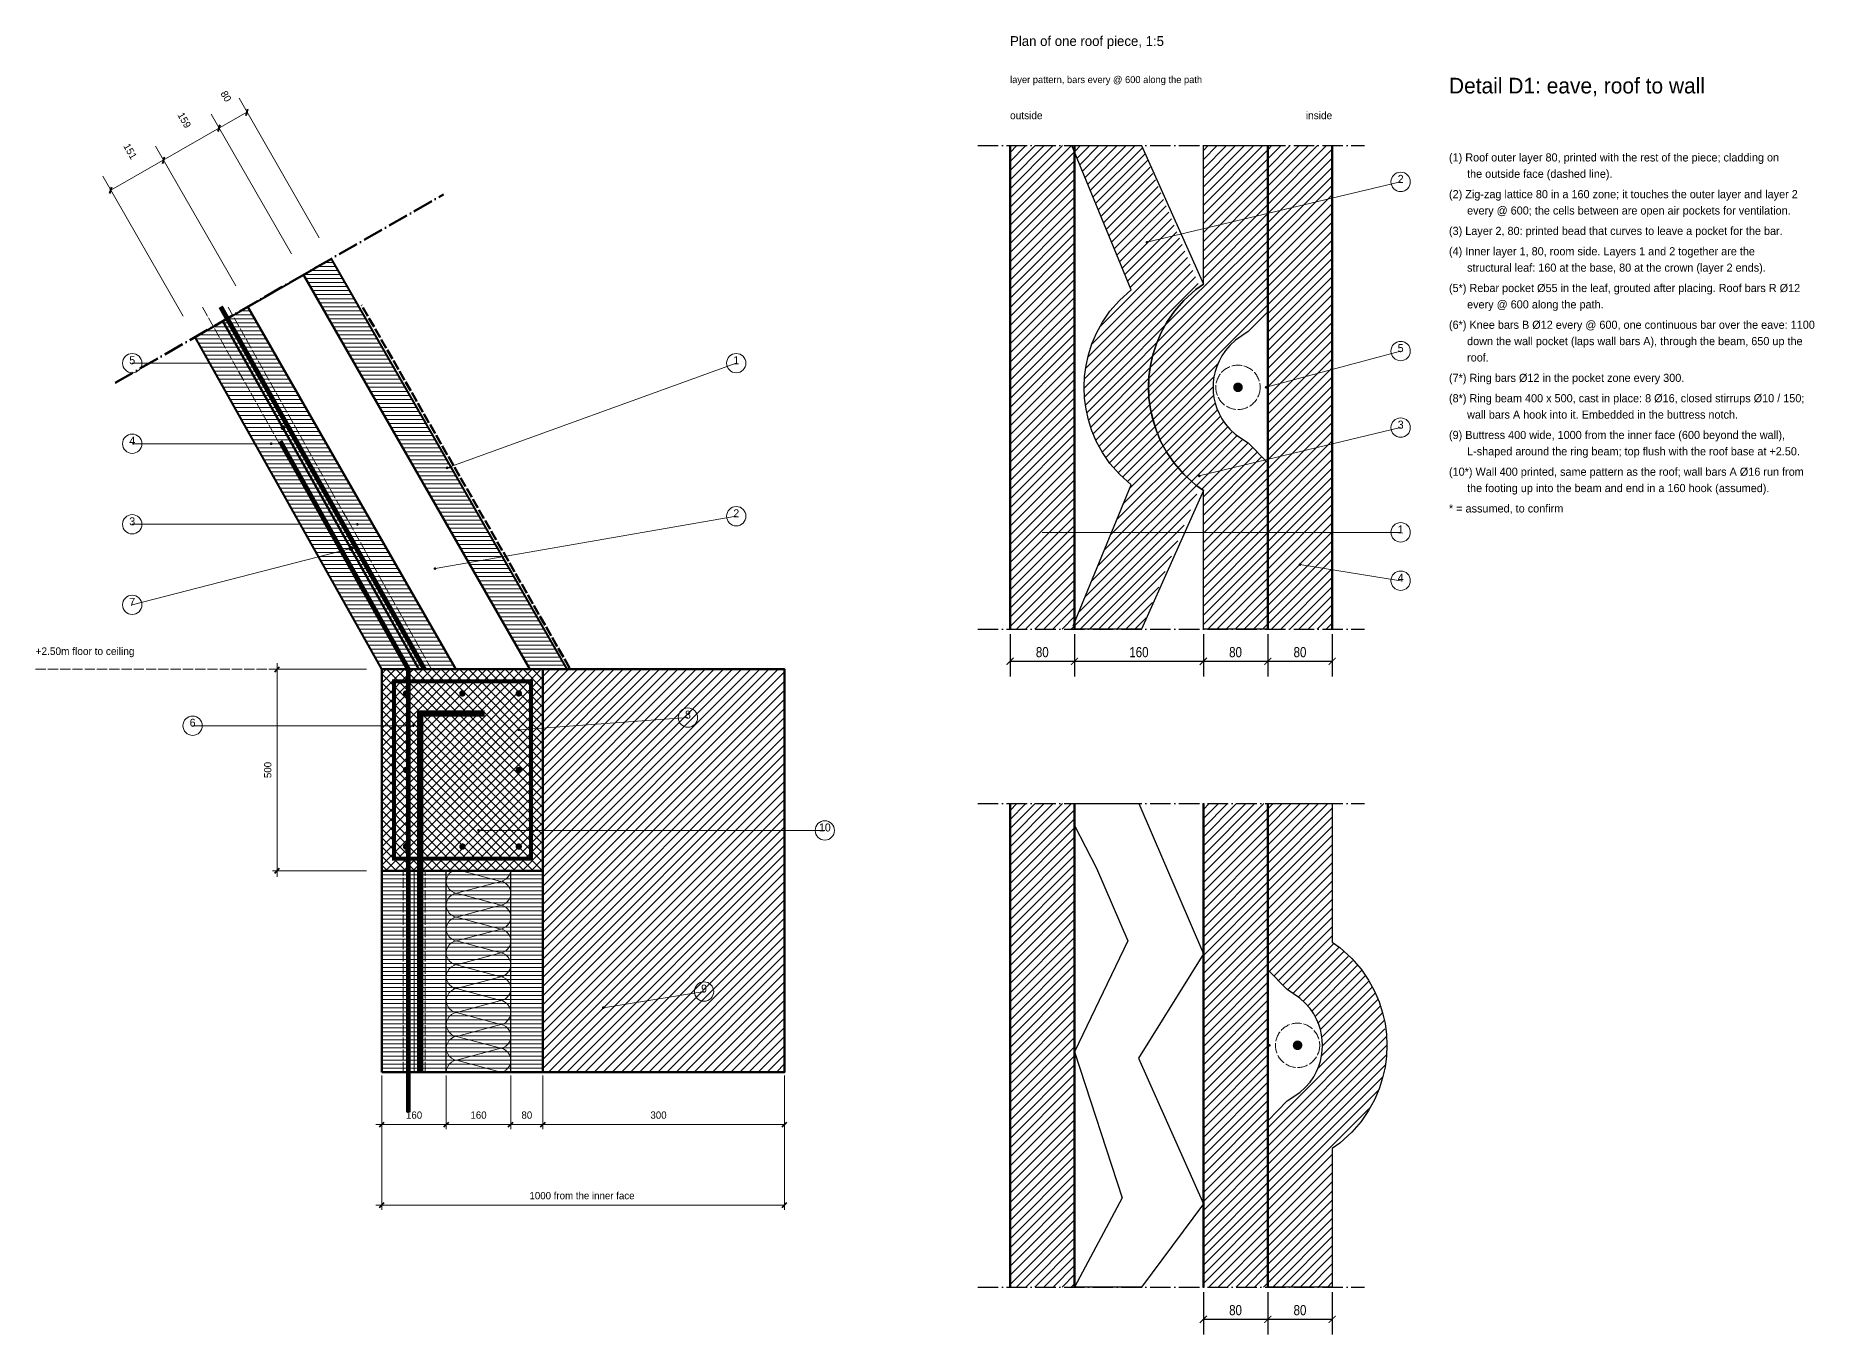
# Model space of a CAD drawing. Header units: millimetres. Extents: x 350 to 2559, y 1724 to 3337.
import ezdxf
from ezdxf.enums import TextEntityAlignment as Align

# ---------------------------------------------------------------- set-up
doc = ezdxf.new("R2010")
doc.units = ezdxf.units.MM
doc.header["$LTSCALE"] = 10
doc.linetypes.add('DASHDOT', pattern=[3.556, 2.54, -0.508, 0, -0.508])
doc.linetypes.add('DASHED', pattern=[1.524, 1.27, -0.254])
for name, color, linetype, lineweight in [('AIR-ZONE-SYMBOL', 7, 'Continuous', 13), ('ANNOTATION', 4, 'Continuous', 18), ('DIMS', 3, 'Continuous', 18), ('HATCH-CAST', 7, 'Continuous', 9), ('HATCH-PRINTED', 7, 'Continuous', 9), ('HIDDEN-AXIS', 8, 'DASHED', 18), ('LINES', 7, 'Continuous', 25), ('OUTLINE-CUT', 7, 'Continuous', 50), ('PRINT-LAYERS', 7, 'Continuous', 9), ('PRINTED-BEAD', 7, 'Continuous', 25), ('REBAR', 1, 'Continuous', 0), ('REBAR-POCKET', 8, 'DASHED', 13), ('TEXT', 7, 'Continuous', 18), ('TITLEBLOCK', 7, 'Continuous', 18)]:
    doc.layers.add(name, color=color, linetype=linetype, lineweight=lineweight)
doc.styles.add('OpenSansCondensed-Light', font='OpenSansCondensed-Light.ttf')
doc.dimstyles.new('EZDXF', dxfattribs={"dimtxt": 0.25, "dimasz": 0.175, "dimexe": 0.375, "dimexo": 0.125, "dimgap": 0.1, "dimtad": 1, "dimlfac": 100, "dimzin": 12, "dimdsep": 46, "dimtxsty": 'OpenSansCondensed-Light', "dimblk": 'ARCHTICK', "dimcen": 2.5, "dimazin": 3, "dimtfac": 0.5, "dimtmove": 2, "dimatfit": 3, "dimarcsym": 0})
pattern_1 = [(45, (1060, 1300), (-5.656854, 5.656854), [])]
pattern_2 = [(225, (2700, 3683.2584), (5.656854, -5.656854), [])]

# ---------------------------------------------------------------- blocks, each defined once
blk = doc.blocks.new('_ARCHTICK')
at = {"color": 0, "linetype": 'ByBlock', "const_width": 0.15}
blk.add_lwpolyline([(-0.5, -0.5), (0.5, 0.5)], dxfattribs=at)
blk = doc.blocks.new('*D14')
at = {"color": 0, "lineweight": -2, "transparency": 16777216}
for p, q in [((1560, 2593.8), (1560, 2541.2)), ((1640, 2593.8), (1640, 2541.2)), ((1560, 2559.9), (1640, 2559.9)), ((1800, 1777), (1800, 1724.5)), ((1880, 1777), (1880, 1724.5)), ((1800, 1743.2), (1880, 1743.2))]:
    blk.add_line(p, q, dxfattribs=at)
at = {"layer": 'Defpoints', "color": 0, "transparency": 16777216}
for p in [(1560, 2600), (1640, 2600), (1640, 2559.9), (1800, 1783.3), (1880, 1783.3), (1880, 1743.2)]:
    blk.add_point(p, dxfattribs=at)
at = {"color": 0, "lineweight": -2, "transparency": 16777216, "xscale": 8.75, "yscale": 8.75, "zscale": 8.75, "rotation": 180}
for p in [(1560, 2559.9), (1800, 1743.2)]:
    blk.add_blockref('_ARCHTICK', p, dxfattribs=at)
at = {"color": 0, "lineweight": -2, "transparency": 16777216, "xscale": 8.75, "yscale": 8.75, "zscale": 8.75}
for p in [(1640, 2559.9), (1880, 1743.2)]:
    blk.add_blockref('_ARCHTICK', p, dxfattribs=at)
at = {"color": 0, "transparency": 16777216, "char_height": 12.5, "attachment_point": 5, "style": 'OpenSansCondensed-Light'}
for insert in [(1600, 2571.2), (1840, 1754.5)]:
    blk.add_mtext('80', dxfattribs=dict(at, insert=insert))
blk = doc.blocks.new('*D15')
at = {"color": 0, "lineweight": -2, "transparency": 16777216}
for p, q in [((1640, 2593.8), (1640, 2541.2)), ((1800, 2593.8), (1800, 2541.2)), ((1640, 2559.9), (1800, 2559.9)), ((1880, 1777), (1880, 1724.5)), ((1960, 1777), (1960, 1724.5)), ((1880, 1743.2), (1960, 1743.2))]:
    blk.add_line(p, q, dxfattribs=at)
at = {"layer": 'Defpoints', "color": 0, "transparency": 16777216}
for p in [(1640, 2600), (1800, 2600), (1800, 2559.9), (1880, 1783.3), (1960, 1783.3), (1960, 1743.2)]:
    blk.add_point(p, dxfattribs=at)
at = {"color": 0, "lineweight": -2, "transparency": 16777216, "xscale": 8.75, "yscale": 8.75, "zscale": 8.75, "rotation": 180}
for p in [(1640, 2559.9), (1880, 1743.2)]:
    blk.add_blockref('_ARCHTICK', p, dxfattribs=at)
at = {"color": 0, "lineweight": -2, "transparency": 16777216, "xscale": 8.75, "yscale": 8.75, "zscale": 8.75}
for p in [(1800, 2559.9), (1960, 1743.2)]:
    blk.add_blockref('_ARCHTICK', p, dxfattribs=at)
at = {"color": 0, "transparency": 16777216, "char_height": 12.5, "attachment_point": 5, "style": 'OpenSansCondensed-Light'}
for s, insert in [('160', (1720, 2571.2)), ('80', (1920, 1754.5))]:
    blk.add_mtext(s, dxfattribs=dict(at, insert=insert))
blk = doc.blocks.new('*D16')
at = {"color": 0, "lineweight": -2, "transparency": 16777216}
for p, q in [((1800, 2593.8), (1800, 2541.2)), ((1880, 2593.8), (1880, 2541.2)), ((1800, 2559.9), (1880, 2559.9))]:
    blk.add_line(p, q, dxfattribs=at)
at = {"layer": 'Defpoints', "color": 0, "transparency": 16777216}
for p in [(1800, 2600), (1880, 2600), (1880, 2559.9)]:
    blk.add_point(p, dxfattribs=at)
at = {"color": 0, "lineweight": -2, "transparency": 16777216, "xscale": 8.75, "yscale": 8.75, "zscale": 8.75, "rotation": 180}
blk.add_blockref('_ARCHTICK', (1800, 2559.9), dxfattribs=at)
at = {"color": 0, "lineweight": -2, "transparency": 16777216, "xscale": 8.75, "yscale": 8.75, "zscale": 8.75}
blk.add_blockref('_ARCHTICK', (1880, 2559.9), dxfattribs=at)
at = {"color": 0, "transparency": 16777216, "insert": (1840, 2571.2), "char_height": 12.5, "attachment_point": 5, "style": 'OpenSansCondensed-Light'}
blk.add_mtext('80', dxfattribs=at)
blk = doc.blocks.new('*D17')
at = {"color": 0, "lineweight": -2, "transparency": 16777216}
for p, q in [((1880, 2593.8), (1880, 2541.2)), ((1960, 2593.8), (1960, 2541.2)), ((1880, 2559.9), (1960, 2559.9))]:
    blk.add_line(p, q, dxfattribs=at)
at = {"layer": 'Defpoints', "color": 0, "transparency": 16777216}
for p in [(1880, 2600), (1960, 2600), (1960, 2559.9)]:
    blk.add_point(p, dxfattribs=at)
at = {"color": 0, "lineweight": -2, "transparency": 16777216, "xscale": 8.75, "yscale": 8.75, "zscale": 8.75, "rotation": 180}
blk.add_blockref('_ARCHTICK', (1880, 2559.9), dxfattribs=at)
at = {"color": 0, "lineweight": -2, "transparency": 16777216, "xscale": 8.75, "yscale": 8.75, "zscale": 8.75}
blk.add_blockref('_ARCHTICK', (1960, 2559.9), dxfattribs=at)
at = {"color": 0, "transparency": 16777216, "insert": (1920, 2571.2), "char_height": 12.5, "attachment_point": 5, "style": 'OpenSansCondensed-Light'}
blk.add_mtext('80', dxfattribs=at)

msp = doc.modelspace()

# ---------------------------------------------------------------- hatches: boundary and pattern name
at = {"layer": 'ANNOTATION'}
h = msp.add_hatch(color=7, dxfattribs=at)
h.dxf.hatch_style = 1
edge = h.paths.add_edge_path()
edge.add_arc((1730, 3080), 1.75, 0, 360)
h = msp.add_hatch(color=7, dxfattribs=at)
h.dxf.hatch_style = 1
edge = h.paths.add_edge_path()
edge.add_arc((612.1, 2930), 1.75, 0, 360)
h = msp.add_hatch(color=7, dxfattribs=at)
h.dxf.hatch_style = 1
edge = h.paths.add_edge_path()
edge.add_arc((1878, 2900), 1.75, 0, 360)
h = msp.add_hatch(color=7, dxfattribs=at)
h.dxf.hatch_style = 1
edge = h.paths.add_edge_path()
edge.add_arc((642.5, 2830), 1.75, 0, 360)
h = msp.add_hatch(color=7, dxfattribs=at)
h.dxf.hatch_style = 1
edge = h.paths.add_edge_path()
edge.add_arc((861, 2800), 1.75, 0, 360)
h = msp.add_hatch(color=7, dxfattribs=at)
h.dxf.hatch_style = 1
edge = h.paths.add_edge_path()
edge.add_arc((1795, 2790), 1.75, 0, 360)
h = msp.add_hatch(color=7, dxfattribs=at)
h.dxf.hatch_style = 1
edge = h.paths.add_edge_path()
edge.add_arc((749.6, 2730), 1.75, 0, 360)
h = msp.add_hatch(color=7, dxfattribs=at)
h.dxf.hatch_style = 1
edge = h.paths.add_edge_path()
edge.add_arc((741.5, 2700), 1.75, 0, 360)
h = msp.add_hatch(color=7, dxfattribs=at)
h.dxf.hatch_style = 1
edge = h.paths.add_edge_path()
edge.add_arc((845.9, 2675), 1.75, 0, 360)
h = msp.add_hatch(color=7, dxfattribs=at)
h.dxf.hatch_style = 1
edge = h.paths.add_edge_path()
edge.add_arc((1920, 2680), 1.75, 0, 360)
h = msp.add_hatch(color=7, dxfattribs=at)
h.dxf.hatch_style = 1
edge = h.paths.add_edge_path()
edge.add_arc((818.9, 2480), 1.75, 0, 360)
h = msp.add_hatch(color=7, dxfattribs=at)
h.dxf.hatch_style = 1
edge = h.paths.add_edge_path()
edge.add_arc((950, 2475), 1.75, 0, 360)
h = msp.add_hatch(color=7, dxfattribs=at)
h.dxf.hatch_style = 1
edge = h.paths.add_edge_path()
edge.add_arc((900, 2350), 1.75, 0, 360)
h = msp.add_hatch(color=7, dxfattribs=at)
h.dxf.hatch_style = 1
edge = h.paths.add_edge_path()
edge.add_arc((1055, 2130), 1.75, 0, 360)
h = msp.add_hatch(color=7, dxfattribs=at)
h.dxf.hatch_style = 1
edge = h.paths.add_edge_path()
edge.add_arc((1882, 2083.3), 1.75, 180, 540)
at = {"layer": 'HATCH-CAST'}
h = msp.add_hatch(dxfattribs=at)
h.set_pattern_fill('ANSI37', scale=2.519685)
h.set_pattern_definition([(45, (780, 1300), (-5.656854, 5.656854), []), (135, (780, 1300), (-5.656854, -5.656854), [])])
h.paths.add_polyline_path([(825.9, 2550), (871.8, 2550), (963.6, 2550), (980, 2550), (980, 2300), (940, 2300), (860, 2300), (780, 2300), (780, 2550)])
at = {"layer": 'HATCH-PRINTED'}
h = msp.add_hatch(dxfattribs=at)
h.set_pattern_fill('ANSI31', scale=2.519685)
h.set_pattern_definition(pattern_1)
h.paths.add_polyline_path([(1636.8, 3200), (1640, 3192.1), (1640, 2607.9), (1638.4, 2604.1), (1639.2, 2600), (1560, 2600), (1560, 3200)])
h = msp.add_hatch(dxfattribs=at)
h.set_pattern_fill('ANSI31', scale=2.519685)
h.set_pattern_definition(pattern_1)
h.paths.add_polyline_path([(1710.1, 2778.9), (1695.7, 2792), (1684, 2805.6), (1674.7, 2819.1), (1667.4, 2832.6), (1661.6, 2846), (1657.3, 2859.5), (1654.3, 2873), (1652.5, 2886.5), (1652, 2900), (1652.5, 2913.5), (1654.3, 2927), (1657.3, 2940.5), (1661.6, 2953.9), (1667.4, 2967.4), (1674.7, 2980.9), (1684, 2994.4), (1695.7, 3008), (1710.1, 3021.1), (1636.8, 3200), (1723.2, 3200), (1811, 2986), (1770.5, 2965.5), (1760.2, 2958.5), (1753.1, 2952), (1747.5, 2945.6), (1743, 2939.1), (1739.5, 2932.6), (1736.7, 2926), (1734.6, 2919.5), (1733.2, 2913), (1732.3, 2906.5), (1732, 2900), (1732.3, 2893.5), (1733.2, 2887), (1734.6, 2880.5), (1736.7, 2873.9), (1739.5, 2867.4), (1743, 2860.9), (1747.5, 2854.4), (1753.1, 2848), (1760.2, 2841.5), (1770.5, 2834.5), (1811, 2814), (1723.2, 2600), (1639.2, 2600), (1638.4, 2604.1)])
h = msp.add_hatch(dxfattribs=at)
h.set_pattern_fill('ANSI31', scale=2.519685)
h.set_pattern_definition(pattern_1)
h.paths.add_polyline_path([(1800, 3200), (1880, 3200), (1880, 2993.6), (1855.8, 2969.1), (1840.2, 2958.5), (1833.1, 2952), (1827.5, 2945.6), (1823, 2939.1), (1819.5, 2932.6), (1816.7, 2926), (1814.6, 2919.5), (1813.2, 2913), (1812.3, 2906.5), (1812, 2900), (1812.3, 2893.5), (1813.2, 2887), (1814.6, 2880.5), (1816.7, 2873.9), (1819.5, 2867.4), (1823, 2860.9), (1827.5, 2854.4), (1833.1, 2848), (1840.2, 2841.5), (1855.8, 2830.9), (1880, 2806.4), (1880, 2600), (1800, 2600), (1800, 2772.1), (1795.2, 2775.4), (1811, 2814), (1770.5, 2834.5), (1760.2, 2841.5), (1753.1, 2848), (1747.5, 2854.4), (1743, 2860.9), (1739.5, 2867.4), (1736.7, 2873.9), (1734.6, 2880.5), (1733.2, 2887), (1732.3, 2893.5), (1732, 2900), (1732.3, 2906.5), (1733.2, 2913), (1734.6, 2919.5), (1736.7, 2926), (1739.5, 2932.6), (1743, 2939.1), (1747.5, 2945.6), (1753.1, 2952), (1760.2, 2958.5), (1770.5, 2965.5), (1811, 2986), (1795.2, 3024.6), (1800, 3027.9)])
h = msp.add_hatch(dxfattribs=at)
h.set_pattern_fill('ANSI31', scale=2.519685)
h.set_pattern_definition(pattern_1)
h.paths.add_polyline_path([(1960, 2600), (1880, 2600), (1880, 3200), (1960, 3200)])
h = msp.add_hatch(dxfattribs=at)
h.set_pattern_fill('ANSI31', scale=2.519685)
h.set_pattern_definition([(45, (780, 1300), (-5.656854, 5.656854), [])])
h.paths.add_polyline_path([(1009.5, 2550), (1280, 2550), (1280, 2050), (980, 2050), (980, 2550)])
h = msp.add_hatch(dxfattribs=at)
h.set_pattern_fill('ANSI31', scale=2.519685)
h.set_pattern_definition([(45, (1060, 483.2584), (-5.656854, 5.656854), [])])
h.paths.add_polyline_path([(1636.8, 2383.3), (1640, 2375.4), (1640, 1791.1), (1638.4, 1787.3), (1639.2, 1783.3), (1560, 1783.3), (1560, 2383.3)])
h = msp.add_hatch(dxfattribs=at)
h.set_pattern_fill('ANSI31', scale=2.519685, angle=180)
h.set_pattern_definition(pattern_2)
h.paths.add_polyline_path([(1800, 2383.3), (1880, 2383.3), (1880, 1783.3), (1800, 1783.3)])
h = msp.add_hatch(dxfattribs=at)
h.set_pattern_fill('ANSI31', scale=2.519685, angle=180)
h.set_pattern_definition(pattern_2)
h.paths.add_polyline_path([(1960, 1783.3), (1880, 1783.3), (1880, 1989.7), (1904.2, 2014.2), (1919.8, 2024.8), (1926.9, 2031.2), (1932.5, 2037.7), (1937, 2044.2), (1940.5, 2050.7), (1943.3, 2057.2), (1945.4, 2063.7), (1946.8, 2070.2), (1947.7, 2076.7), (1948, 2083.3), (1947.7, 2089.8), (1946.8, 2096.3), (1945.4, 2102.8), (1943.3, 2109.3), (1940.5, 2115.8), (1937, 2122.3), (1932.5, 2128.8), (1926.9, 2135.3), (1919.8, 2141.7), (1904.2, 2152.4), (1880, 2176.9), (1880, 2383.3), (1960, 2383.3), (1960, 2211.2), (1964.8, 2207.9), (1996, 2177.7), (2012.6, 2150.7), (2016.4, 2141.7), (2019, 2135.3), (2021, 2128.8), (2023, 2122.3), (2024.4, 2115.8), (2025.7, 2109.3), (2025.4, 2102.8), (2026.8, 2096.3), (2027.7, 2089.8), (2028, 2083.3), (2027.7, 2076.7), (2026.8, 2070.2), (2025.4, 2063.7), (2025.7, 2056.3), (2024.4, 2050.7), (2023, 2044.2), (2021, 2037.7), (2018.3, 2029.3), (2012.6, 2015.8), (2005.2, 2002.3), (1996, 1988.8), (1964.8, 1958.6), (1960, 1955.4)])
at = {"layer": 'REBAR'}
h = msp.add_hatch(color=7, dxfattribs=at)
h.dxf.hatch_style = 1
edge = h.paths.add_edge_path()
edge.add_arc((1843, 2900), 6, 0, 360)
h = msp.add_hatch(color=7, dxfattribs=at)
h.dxf.hatch_style = 1
edge = h.paths.add_edge_path()
edge.add_arc((657.1, 2850), 3, 0, 360)
h = msp.add_hatch(color=7, dxfattribs=at)
h.dxf.hatch_style = 1
edge = h.paths.add_edge_path()
edge.add_arc((741.5, 2700), 3, 0, 360)
h = msp.add_hatch(color=7, dxfattribs=at)
h.dxf.hatch_style = 1
edge = h.paths.add_edge_path()
edge.add_arc((810, 2520), 4, 0, 360)
h = msp.add_hatch(color=7, dxfattribs=at)
h.dxf.hatch_style = 1
edge = h.paths.add_edge_path()
edge.add_arc((880, 2520), 4, 0, 360)
h = msp.add_hatch(color=7, dxfattribs=at)
h.dxf.hatch_style = 1
edge = h.paths.add_edge_path()
edge.add_arc((950, 2520), 4, 0, 360)
h = msp.add_hatch(color=7, dxfattribs=at)
h.dxf.hatch_style = 1
edge = h.paths.add_edge_path()
edge.add_arc((810, 2425), 4, 0, 360)
h = msp.add_hatch(color=7, dxfattribs=at)
h.dxf.hatch_style = 1
edge = h.paths.add_edge_path()
edge.add_arc((950, 2425), 4, 0, 360)
h = msp.add_hatch(color=7, dxfattribs=at)
h.dxf.hatch_style = 1
edge = h.paths.add_edge_path()
edge.add_arc((810, 2330), 4, 0, 360)
h = msp.add_hatch(color=7, dxfattribs=at)
h.dxf.hatch_style = 1
edge = h.paths.add_edge_path()
edge.add_arc((880, 2330), 4, 0, 360)
h = msp.add_hatch(color=7, dxfattribs=at)
h.dxf.hatch_style = 1
edge = h.paths.add_edge_path()
edge.add_arc((950, 2330), 4, 0, 360)
h = msp.add_hatch(color=7, dxfattribs=at)
h.dxf.hatch_style = 1
edge = h.paths.add_edge_path()
edge.add_arc((1917, 2083.3), 6, 180, 540)

# ---------------------------------------------------------------- linework, layer by layer
for points in [[(1640, 2383.3), (1720, 2383.3), (1800, 2196.9), (1719.6, 2067.3), (1800, 1886.6), (1723.2, 1783.3)], [(1640, 2356), (1667.3, 2303.3), (1706.1, 2212.8), (1640, 2075.4), (1699.4, 1894), (1640, 1783.3)]]:
    msp.add_lwpolyline(points)
at = {"layer": 'AIR-ZONE-SYMBOL', "lineweight": 20}
for points in [[(860, 2286.8), (860.4, 2290.4), (861.7, 2293.7), (863.6, 2296.7), (866.3, 2299.1), (867.9, 2300)], [(927.5, 2286.8), (878.7, 2300)], [(927.5, 2286.7), (930.9, 2287.7), (933.9, 2289.4), (936.5, 2291.9), (938.4, 2294.8), (939.6, 2298.1), (939.8, 2300)], [(872.8, 2271.8), (869.4, 2272.8), (866.3, 2274.5), (863.6, 2277), (861.7, 2279.9), (860.4, 2283.3), (860, 2286.8)], [(872.8, 2272), (927.5, 2286.8)], [(940, 2272), (939.6, 2275.5), (938.4, 2278.8), (936.5, 2281.8), (933.9, 2284.2), (930.9, 2286), (927.5, 2287)], [(860, 2257.2), (860.4, 2260.8), (861.7, 2264.1), (863.6, 2267.1), (866.3, 2269.5), (869.4, 2271.3), (872.8, 2272.2)], [(872.8, 2242.2), (869.4, 2243.2), (866.3, 2244.9), (863.6, 2247.4), (861.7, 2250.3), (860.4, 2253.7), (860, 2257.2)], [(927.5, 2257.2), (872.8, 2272)], [(872.8, 2242.4), (927.5, 2257.2)], [(927.5, 2257.1), (930.9, 2258.1), (933.9, 2259.8), (936.5, 2262.3), (938.4, 2265.2), (939.6, 2268.5), (940, 2272)], [(940, 2242.4), (939.6, 2245.9), (938.4, 2249.2), (936.5, 2252.2), (933.9, 2254.6), (930.9, 2256.4), (927.5, 2257.4)], [(860, 2227.6), (860.4, 2231.2), (861.7, 2234.5), (863.6, 2237.5), (866.3, 2239.9), (869.4, 2241.7), (872.8, 2242.6)], [(927.5, 2227.6), (872.8, 2242.4)], [(927.5, 2227.5), (930.9, 2228.5), (933.9, 2230.2), (936.5, 2232.7), (938.4, 2235.6), (939.6, 2238.9), (940, 2242.4)], [(872.8, 2212.6), (869.4, 2213.6), (866.3, 2215.3), (863.6, 2217.8), (861.7, 2220.7), (860.4, 2224.1), (860, 2227.6)], [(860, 2198), (860.4, 2201.6), (861.7, 2204.9), (863.6, 2207.9), (866.3, 2210.3), (869.4, 2212.1), (872.8, 2213)], [(872.8, 2212.8), (927.5, 2227.6)], [(927.5, 2198), (872.8, 2212.8)], [(940, 2212.8), (939.6, 2216.3), (938.4, 2219.6), (936.5, 2222.6), (933.9, 2225), (930.9, 2226.8), (927.5, 2227.8)], [(927.5, 2197.9), (930.9, 2198.9), (933.9, 2200.6), (936.5, 2203.1), (938.4, 2206), (939.6, 2209.3), (940, 2212.8)], [(872.8, 2183), (869.4, 2184), (866.3, 2185.7), (863.6, 2188.2), (861.7, 2191.1), (860.4, 2194.5), (860, 2198)], [(872.8, 2183.2), (927.5, 2198)], [(940, 2183.2), (939.6, 2186.7), (938.4, 2190), (936.5, 2193), (933.9, 2195.4), (930.9, 2197.2), (927.5, 2198.2)], [(860, 2168.4), (860.4, 2172), (861.7, 2175.3), (863.6, 2178.3), (866.3, 2180.7), (869.4, 2182.5), (872.8, 2183.4)], [(872.8, 2153.4), (869.4, 2154.4), (866.3, 2156.1), (863.6, 2158.6), (861.7, 2161.5), (860.4, 2164.9), (860, 2168.4)], [(927.5, 2168.4), (872.8, 2183.2)], [(872.8, 2153.6), (927.5, 2168.4)], [(927.5, 2168.3), (930.9, 2169.3), (933.9, 2171), (936.5, 2173.5), (938.4, 2176.4), (939.6, 2179.7), (940, 2183.2)], [(940, 2153.6), (939.6, 2157.1), (938.4, 2160.4), (936.5, 2163.4), (933.9, 2165.8), (930.9, 2167.6), (927.5, 2168.6)], [(860, 2138.8), (860.4, 2142.4), (861.7, 2145.7), (863.6, 2148.7), (866.3, 2151.1), (869.4, 2152.9), (872.8, 2153.8)], [(927.5, 2138.8), (872.8, 2153.6)], [(927.5, 2138.7), (930.9, 2139.7), (933.9, 2141.4), (936.5, 2143.9), (938.4, 2146.8), (939.6, 2150.1), (940, 2153.6)], [(872.8, 2123.8), (869.4, 2124.8), (866.3, 2126.5), (863.6, 2129), (861.7, 2131.9), (860.4, 2135.3), (860, 2138.8)], [(860, 2109.2), (860.4, 2112.8), (861.7, 2116.1), (863.6, 2119.1), (866.3, 2121.5), (869.4, 2123.3), (872.8, 2124.2)], [(872.8, 2124), (927.5, 2138.8)], [(927.5, 2109.2), (872.8, 2124)], [(940, 2124), (939.6, 2127.5), (938.4, 2130.8), (936.5, 2133.8), (933.9, 2136.2), (930.9, 2138), (927.5, 2139)], [(927.5, 2109.1), (930.9, 2110.1), (933.9, 2111.8), (936.5, 2114.3), (938.4, 2117.2), (939.6, 2120.5), (940, 2124)], [(872.8, 2094.2), (869.4, 2095.2), (866.3, 2096.9), (863.6, 2099.4), (861.7, 2102.3), (860.4, 2105.7), (860, 2109.2)], [(872.8, 2094.4), (927.5, 2109.2)], [(940, 2094.4), (939.6, 2097.9), (938.4, 2101.2), (936.5, 2104.2), (933.9, 2106.6), (930.9, 2108.4), (927.5, 2109.4)], [(860, 2079.6), (860.4, 2083.2), (861.7, 2086.5), (863.6, 2089.5), (866.3, 2091.9), (869.4, 2093.7), (872.8, 2094.6)], [(872.8, 2064.6), (869.4, 2065.6), (866.3, 2067.3), (863.6, 2069.8), (861.7, 2072.7), (860.4, 2076.1), (860, 2079.6)], [(927.5, 2079.6), (872.8, 2094.4)], [(872.8, 2064.8), (927.5, 2079.6)], [(927.5, 2079.5), (930.9, 2080.5), (933.9, 2082.2), (936.5, 2084.7), (938.4, 2087.6), (939.6, 2090.9), (940, 2094.4)], [(940, 2064.8), (939.6, 2068.3), (938.4, 2071.6), (936.5, 2074.6), (933.9, 2077), (930.9, 2078.8), (927.5, 2079.8)], [(860, 2050), (860.4, 2053.6), (861.7, 2056.9), (863.6, 2059.9), (866.3, 2062.3), (869.4, 2064.1), (872.8, 2065)], [(927.5, 2050), (872.8, 2064.8)], [(928, 2050), (930.9, 2050.9), (933.9, 2052.6), (936.5, 2055.1), (938.4, 2058), (939.6, 2061.3), (940, 2064.8)], [(928, 2050), (927.5, 2050.2)]]:
    msp.add_lwpolyline(points, dxfattribs=at)
at = {"layer": 'ANNOTATION', "lineweight": 20}
for points in [[(2045, 3155), (1730, 3080)], [(2045, 2945), (1878, 2900)], [(470, 2930), (612.2, 2930)], [(1220, 2930), (861, 2800)], [(2045, 2850), (1795, 2790)], [(470, 2830), (642.5, 2830)], [(1220, 2740), (846, 2675)], [(470, 2730), (749.7, 2730)], [(2045, 2720), (1600, 2720)], [(470, 2630), (741.5, 2700)], [(2045, 2660), (1920, 2680)], [(545, 2480), (818.9, 2480)], [(1160, 2490), (950, 2475)], [(1330, 2350), (900, 2350)], [(1180, 2150), (1055, 2130)]]:
    msp.add_lwpolyline(points, dxfattribs=at)
at = {"layer": 'ANNOTATION', "lineweight": 18}
for centre in [(2045, 3155), (470, 2930), (1220, 2930), (2045, 2945), (2045, 2850), (470, 2830), (470, 2730), (1220, 2740), (2045, 2720), (2045, 2660), (470, 2630), (1160, 2490), (545, 2480), (1330, 2350), (1180, 2150)]:
    msp.add_circle(centre, 12, dxfattribs=at)
at = {"layer": 'DIMS', "lineweight": 13}
for points in [[(761, 2550), (644, 2550)], [(761, 2300), (644, 2300)], [(780, 2046), (780, 1979)], [(860, 2046), (860, 1979)], [(940, 2046), (940, 1979)], [(980, 2046), (980, 1979)], [(1280, 2046), (1280, 1979)], [(780, 1981), (780, 1879)], [(1280, 1981), (1280, 1879)]]:
    msp.add_lwpolyline(points, dxfattribs=at)
at = {"layer": 'DIMS', "lineweight": 40}
for points in [[(647, 2547), (653, 2553)], [(647, 2297), (653, 2303)], [(777, 1982), (783, 1988)], [(857, 1982), (863, 1988)], [(937, 1982), (943, 1988)], [(977, 1982), (983, 1988)], [(1277, 1982), (1283, 1988)], [(777, 1882), (783, 1888)], [(1277, 1882), (1283, 1888)]]:
    msp.add_lwpolyline(points, dxfattribs=at)
at = {"layer": 'DIMS', "lineweight": 20}
for points in [[(650, 2292.5), (650, 2557.5)], [(772.5, 1985), (987.5, 1985)], [(972.5, 1985), (1280, 1985)], [(772.5, 1885), (1280, 1885)]]:
    msp.add_lwpolyline(points, dxfattribs=at)
at = {"layer": 'HIDDEN-AXIS', "linetype": 'DASHDOT', "lineweight": 25}
for points in [[(1520, 3200), (2000, 3200)], [(1520, 2600), (2000, 2600)], [(1520, 2383.3), (2000, 2383.3)], [(1520, 1783.3), (2000, 1783.3)]]:
    msp.add_lwpolyline(points, dxfattribs=at)
at = {"layer": 'HIDDEN-AXIS', "linetype": 'DASHDOT', "lineweight": 50}
msp.add_lwpolyline([(448.7, 2905.4), (856.4, 3139.4)], dxfattribs=at)
at = {"layer": 'HIDDEN-AXIS', "linetype": 'DASHED', "lineweight": 70}
msp.add_lwpolyline([(1013, 2552), (754.7, 3002)], dxfattribs=at)
at = {"layer": 'HIDDEN-AXIS', "linetype": 'DASHED', "lineweight": 20}
msp.add_lwpolyline([(350, 2550), (730, 2550)], dxfattribs=at)
at = {"layer": 'LINES', "lineweight": 13}
for points in [[(702.2, 3085.4), (602.6, 3258.9)], [(667.6, 3065.6), (568.1, 3239.1)], [(598.6, 3026), (499, 3199.5)], [(533.1, 2988.4), (433.5, 3161.9)]]:
    msp.add_lwpolyline(points, dxfattribs=at)
at = {"layer": 'LINES', "lineweight": 20}
for points in [[(443.5, 3144.5), (612.5, 3241.5)], [(820, 2050), (820, 2300)]]:
    msp.add_lwpolyline(points, dxfattribs=at)
at = {"layer": 'LINES', "lineweight": 40}
for points in [[(576.9, 3217.6), (579.1, 3225.8)], [(611.4, 3237.5), (613.7, 3245.6)], [(507.9, 3178), (510.1, 3186.2)], [(442.4, 3140.4), (444.6, 3148.6)]]:
    msp.add_lwpolyline(points, dxfattribs=at)
at = {"layer": 'LINES', "lineweight": 30}
for points in [[(860, 2050), (860, 2300)], [(940, 2050), (940, 2300)]]:
    msp.add_lwpolyline(points, dxfattribs=at)
at = {"layer": 'OUTLINE-CUT', "lineweight": 50}
for points in [[(1560, 3200), (1560, 2600)], [(1640, 2600), (1640, 3200)], [(1880, 3200), (1880, 2600)], [(1960, 2600), (1960, 3200)], [(1560, 2383.3), (1560, 1783.3)], [(1640, 1783.3), (1640, 2383.3)], [(1800, 2383.3), (1800, 1783.3)], [(1880, 1783.3), (1880, 2383.3)]]:
    msp.add_lwpolyline(points, dxfattribs=at)
at = {"layer": 'OUTLINE-CUT', "lineweight": 40}
for points in [[(963.6, 2550), (682.6, 3039.6), (717.1, 3059.4), (1009.5, 2550)], [(871.8, 2550), (613.5, 3000), (682.6, 3039.6), (963.6, 2550)], [(780, 2550), (548, 2962.4), (582.7, 2982.3), (825.9, 2550)], [(825.9, 2550), (582.7, 2982.3), (613.5, 3000), (871.8, 2550)]]:
    msp.add_lwpolyline(points, close=True, dxfattribs=at)
at = {"layer": 'OUTLINE-CUT', "lineweight": 70}
for points in [[(780, 2300), (980, 2300), (980, 2550), (780, 2550)], [(980, 2050), (1280, 2050), (1280, 2550), (980, 2550)], [(780, 2050), (980, 2050), (980, 2300), (780, 2300)]]:
    msp.add_lwpolyline(points, close=True, dxfattribs=at)
at = {"layer": 'PRINT-LAYERS', "lineweight": 13}
for points in [[(700.6, 3050), (722.5, 3050)], [(709.3, 3055), (719.6, 3055)], [(683.2, 3040), (728.2, 3040)], [(685.2, 3035), (731.1, 3035)], [(688.1, 3030), (734, 3030)], [(691.9, 3045), (725.4, 3045)], [(691, 3025), (736.9, 3025)], [(693.8, 3020), (739.7, 3020)], [(696.7, 3015), (742.6, 3015)], [(699.6, 3010), (745.5, 3010)], [(702.4, 3005), (748.3, 3005)], [(587.4, 2985), (622.1, 2985)], [(596.1, 2990), (619.3, 2990)], [(604.8, 2995), (616.4, 2995)], [(705.3, 3000), (751.2, 3000)], [(708.2, 2995), (754.1, 2995)], [(711.1, 2990), (756.9, 2990)], [(713.9, 2985), (759.8, 2985)], [(549.4, 2960), (595.3, 2960)], [(552.5, 2965), (592.5, 2965)], [(561.3, 2970), (589.7, 2970)], [(570, 2975), (586.9, 2975)], [(578.7, 2980), (584, 2980)], [(584, 2980), (625, 2980)], [(586.9, 2975), (627.9, 2975)], [(589.7, 2970), (630.7, 2970)], [(592.5, 2965), (633.6, 2965)], [(595.3, 2960), (636.5, 2960)], [(716.8, 2980), (762.7, 2980)], [(719.7, 2975), (765.6, 2975)], [(722.5, 2970), (768.4, 2970)], [(725.4, 2965), (771.3, 2965)], [(728.3, 2960), (774.2, 2960)], [(552.2, 2955), (598.1, 2955)], [(555, 2950), (600.9, 2950)], [(557.8, 2945), (603.7, 2945)], [(560.7, 2940), (606.5, 2940)], [(598.1, 2955), (639.4, 2955)], [(600.9, 2950), (642.2, 2950)], [(603.7, 2945), (645.1, 2945)], [(606.5, 2940), (648, 2940)], [(731.1, 2955), (777, 2955)], [(734, 2950), (779.9, 2950)], [(736.9, 2945), (782.8, 2945)], [(739.8, 2940), (785.6, 2940)], [(563.5, 2935), (609.4, 2935)], [(566.3, 2930), (612.2, 2930)], [(569.1, 2925), (615, 2925)], [(571.9, 2920), (617.8, 2920)], [(609.4, 2935), (650.8, 2935)], [(612.2, 2930), (653.7, 2930)], [(615, 2925), (656.6, 2925)], [(617.8, 2920), (659.4, 2920)], [(742.6, 2935), (788.5, 2935)], [(745.5, 2930), (791.4, 2930)], [(748.4, 2925), (794.3, 2925)], [(751.2, 2920), (797.1, 2920)], [(574.7, 2915), (620.6, 2915)], [(577.5, 2910), (623.4, 2910)], [(580.3, 2905), (626.2, 2905)], [(583.2, 2900), (629, 2900)], [(586, 2895), (631.9, 2895)], [(620.6, 2915), (662.3, 2915)], [(623.4, 2910), (665.2, 2910)], [(626.2, 2905), (668.1, 2905)], [(629, 2900), (670.9, 2900)], [(631.9, 2895), (673.8, 2895)], [(754.1, 2915), (800, 2915)], [(757, 2910), (802.9, 2910)], [(759.8, 2905), (805.7, 2905)], [(762.7, 2900), (808.6, 2900)], [(765.6, 2895), (811.5, 2895)], [(588.8, 2890), (634.7, 2890)], [(591.6, 2885), (637.5, 2885)], [(594.4, 2880), (640.3, 2880)], [(597.2, 2875), (643.1, 2875)], [(634.7, 2890), (676.7, 2890)], [(637.5, 2885), (679.5, 2885)], [(640.3, 2880), (682.4, 2880)], [(643.1, 2875), (685.3, 2875)], [(768.4, 2890), (814.3, 2890)], [(771.3, 2885), (817.2, 2885)], [(774.2, 2880), (820.1, 2880)], [(777.1, 2875), (823, 2875)], [(600, 2870), (645.9, 2870)], [(602.8, 2865), (648.7, 2865)], [(605.7, 2860), (651.5, 2860)], [(608.5, 2855), (654.4, 2855)], [(611.3, 2850), (657.2, 2850)], [(645.9, 2870), (688.1, 2870)], [(648.7, 2865), (691, 2865)], [(651.5, 2860), (693.9, 2860)], [(654.4, 2855), (696.8, 2855)], [(657.2, 2850), (699.6, 2850)], [(779.9, 2870), (825.8, 2870)], [(782.8, 2865), (828.7, 2865)], [(785.7, 2860), (831.6, 2860)], [(788.5, 2855), (834.4, 2855)], [(791.4, 2850), (837.3, 2850)], [(614.1, 2845), (660, 2845)], [(616.9, 2840), (662.8, 2840)], [(619.7, 2835), (665.6, 2835)], [(622.5, 2830), (668.4, 2830)], [(660, 2845), (702.5, 2845)], [(662.8, 2840), (705.4, 2840)], [(665.6, 2835), (708.2, 2835)], [(668.4, 2830), (711.1, 2830)], [(794.3, 2845), (840.2, 2845)], [(797.1, 2840), (843, 2840)], [(800, 2835), (845.9, 2835)], [(802.9, 2830), (848.8, 2830)], [(625.3, 2825), (671.2, 2825)], [(628.2, 2820), (674, 2820)], [(631, 2815), (676.9, 2815)], [(633.8, 2810), (679.7, 2810)], [(671.2, 2825), (714, 2825)], [(674, 2820), (716.8, 2820)], [(676.9, 2815), (719.7, 2815)], [(679.7, 2810), (722.6, 2810)], [(805.8, 2825), (851.7, 2825)], [(808.6, 2820), (854.5, 2820)], [(811.5, 2815), (857.4, 2815)], [(814.4, 2810), (860.3, 2810)], [(636.6, 2805), (682.5, 2805)], [(639.4, 2800), (685.3, 2800)], [(642.2, 2795), (688.1, 2795)], [(645, 2790), (690.9, 2790)], [(647.8, 2785), (693.7, 2785)], [(682.5, 2805), (725.4, 2805)], [(685.3, 2800), (728.3, 2800)], [(688.1, 2795), (731.2, 2795)], [(690.9, 2790), (734.1, 2790)], [(693.7, 2785), (736.9, 2785)], [(817.2, 2805), (863.1, 2805)], [(820.1, 2800), (866, 2800)], [(823, 2795), (868.9, 2795)], [(825.8, 2790), (871.7, 2790)], [(828.7, 2785), (874.6, 2785)], [(650.7, 2780), (696.5, 2780)], [(653.5, 2775), (699.4, 2775)], [(656.3, 2770), (702.2, 2770)], [(659.1, 2765), (705, 2765)], [(696.5, 2780), (739.8, 2780)], [(699.4, 2775), (742.7, 2775)], [(702.2, 2770), (745.5, 2770)], [(705, 2765), (748.4, 2765)], [(831.6, 2780), (877.5, 2780)], [(834.5, 2775), (880.4, 2775)], [(837.3, 2770), (883.2, 2770)], [(840.2, 2765), (886.1, 2765)], [(661.9, 2760), (707.8, 2760)], [(664.7, 2755), (710.6, 2755)], [(667.5, 2750), (713.4, 2750)], [(670.3, 2745), (716.2, 2745)], [(673.2, 2740), (719, 2740)], [(707.8, 2760), (751.3, 2760)], [(710.6, 2755), (754.1, 2755)], [(713.4, 2750), (757, 2750)], [(716.2, 2745), (759.9, 2745)], [(719, 2740), (762.8, 2740)], [(843.1, 2760), (889, 2760)], [(845.9, 2755), (891.8, 2755)], [(848.8, 2750), (894.7, 2750)], [(851.7, 2745), (897.6, 2745)], [(854.5, 2740), (900.4, 2740)], [(676, 2735), (721.9, 2735)], [(678.8, 2730), (724.7, 2730)], [(681.6, 2725), (727.5, 2725)], [(684.4, 2720), (730.3, 2720)], [(721.9, 2735), (765.6, 2735)], [(724.7, 2730), (768.5, 2730)], [(727.5, 2725), (771.4, 2725)], [(730.3, 2720), (774.2, 2720)], [(857.4, 2735), (903.3, 2735)], [(860.3, 2730), (906.2, 2730)], [(863.2, 2725), (909, 2725)], [(866, 2720), (911.9, 2720)], [(687.2, 2715), (733.1, 2715)], [(690, 2710), (735.9, 2710)], [(692.8, 2705), (738.7, 2705)], [(695.7, 2700), (741.5, 2700)], [(698.5, 2695), (744.4, 2695)], [(733.1, 2715), (777.1, 2715)], [(735.9, 2710), (780, 2710)], [(738.7, 2705), (782.8, 2705)], [(741.5, 2700), (785.7, 2700)], [(744.4, 2695), (788.6, 2695)], [(868.9, 2715), (914.8, 2715)], [(871.8, 2710), (917.7, 2710)], [(874.6, 2705), (920.5, 2705)], [(877.5, 2700), (923.4, 2700)], [(880.4, 2695), (926.3, 2695)], [(701.3, 2690), (747.2, 2690)], [(704.1, 2685), (750, 2685)], [(706.9, 2680), (752.8, 2680)], [(709.7, 2675), (755.6, 2675)], [(747.2, 2690), (791.5, 2690)], [(750, 2685), (794.3, 2685)], [(752.8, 2680), (797.2, 2680)], [(755.6, 2675), (800.1, 2675)], [(883.2, 2690), (929.1, 2690)], [(886.1, 2685), (932, 2685)], [(889, 2680), (934.9, 2680)], [(891.9, 2675), (937.7, 2675)], [(712.5, 2670), (758.4, 2670)], [(715.3, 2665), (761.2, 2665)], [(718.2, 2660), (764, 2660)], [(721, 2655), (766.9, 2655)], [(758.4, 2670), (802.9, 2670)], [(761.2, 2665), (805.8, 2665)], [(764, 2660), (808.7, 2660)], [(766.9, 2655), (811.5, 2655)], [(894.7, 2670), (940.6, 2670)], [(897.6, 2665), (943.5, 2665)], [(900.5, 2660), (946.4, 2660)], [(903.3, 2655), (949.2, 2655)], [(723.8, 2650), (769.7, 2650)], [(726.6, 2645), (772.5, 2645)], [(729.4, 2640), (775.3, 2640)], [(732.2, 2635), (778.1, 2635)], [(735, 2630), (780.9, 2630)], [(769.7, 2650), (814.4, 2650)], [(772.5, 2645), (817.3, 2645)], [(775.3, 2640), (820.2, 2640)], [(778.1, 2635), (823, 2635)], [(780.9, 2630), (825.9, 2630)], [(906.2, 2650), (952.1, 2650)], [(909.1, 2645), (955, 2645)], [(911.9, 2640), (957.8, 2640)], [(914.8, 2635), (960.7, 2635)], [(917.7, 2630), (963.6, 2630)], [(737.8, 2625), (783.7, 2625)], [(740.7, 2620), (786.5, 2620)], [(743.5, 2615), (789.4, 2615)], [(746.3, 2610), (792.2, 2610)], [(783.7, 2625), (828.8, 2625)], [(786.5, 2620), (831.6, 2620)], [(789.4, 2615), (834.5, 2615)], [(792.2, 2610), (837.4, 2610)], [(920.6, 2625), (966.4, 2625)], [(923.4, 2620), (969.3, 2620)], [(926.3, 2615), (972.2, 2615)], [(929.2, 2610), (975.1, 2610)], [(749.1, 2605), (795, 2605)], [(751.9, 2600), (797.8, 2600)], [(754.7, 2595), (800.6, 2595)], [(757.5, 2590), (803.4, 2590)], [(760.3, 2585), (806.2, 2585)], [(795, 2605), (840.2, 2605)], [(797.8, 2600), (843.1, 2600)], [(800.6, 2595), (846, 2595)], [(803.4, 2590), (848.9, 2590)], [(806.2, 2585), (851.7, 2585)], [(932, 2605), (977.9, 2605)], [(934.9, 2600), (980.8, 2600)], [(937.8, 2595), (983.7, 2595)], [(940.6, 2590), (986.5, 2590)], [(943.5, 2585), (989.4, 2585)], [(763.2, 2580), (809, 2580)], [(766, 2575), (811.9, 2575)], [(768.8, 2570), (814.7, 2570)], [(771.6, 2565), (817.5, 2565)], [(809, 2580), (854.6, 2580)], [(811.9, 2575), (857.5, 2575)], [(814.7, 2570), (860.3, 2570)], [(817.5, 2565), (863.2, 2565)], [(946.4, 2580), (992.3, 2580)], [(949.3, 2575), (995.1, 2575)], [(952.1, 2570), (998, 2570)], [(955, 2565), (1000.9, 2565)], [(774.4, 2560), (820.3, 2560)], [(777.2, 2555), (823.1, 2555)], [(820.3, 2560), (866.1, 2560)], [(823.1, 2555), (868.9, 2555)], [(957.9, 2560), (1003.8, 2560)], [(960.7, 2555), (1006.6, 2555)], [(780, 2295), (980, 2295)], [(780, 2290), (980, 2290)], [(780, 2285), (980, 2285)], [(780, 2280), (980, 2280)], [(780, 2275), (980, 2275)], [(780, 2270), (980, 2270)], [(780, 2265), (980, 2265)], [(780, 2260), (980, 2260)], [(780, 2255), (980, 2255)], [(780, 2250), (980, 2250)], [(780, 2245), (980, 2245)], [(780, 2240), (980, 2240)], [(780, 2235), (980, 2235)], [(780, 2230), (980, 2230)], [(780, 2225), (980, 2225)], [(780, 2220), (980, 2220)], [(780, 2215), (980, 2215)], [(780, 2210), (980, 2210)], [(780, 2205), (980, 2205)], [(780, 2200), (980, 2200)], [(780, 2195), (980, 2195)], [(780, 2190), (980, 2190)], [(780, 2185), (980, 2185)], [(780, 2180), (980, 2180)], [(780, 2175), (980, 2175)], [(780, 2170), (980, 2170)], [(780, 2165), (980, 2165)], [(780, 2160), (980, 2160)], [(780, 2155), (980, 2155)], [(780, 2150), (980, 2150)], [(780, 2145), (980, 2145)], [(780, 2140), (980, 2140)], [(780, 2135), (980, 2135)], [(780, 2130), (980, 2130)], [(780, 2125), (980, 2125)], [(780, 2120), (980, 2120)], [(780, 2115), (980, 2115)], [(780, 2110), (980, 2110)], [(780, 2105), (980, 2105)], [(780, 2100), (980, 2100)], [(780, 2095), (980, 2095)], [(780, 2090), (980, 2090)], [(780, 2085), (980, 2085)], [(780, 2080), (980, 2080)], [(780, 2075), (980, 2075)], [(780, 2070), (980, 2070)], [(780, 2065), (980, 2065)], [(780, 2060), (980, 2060)], [(780, 2055), (980, 2055)]]:
    msp.add_lwpolyline(points, dxfattribs=at)
at = {"layer": 'PRINTED-BEAD', "lineweight": 25}
for points in [[(1638.5, 2604.1), (1710.2, 2778.8), (1695.7, 2792), (1684, 2805.5), (1674.8, 2819.1), (1667.4, 2832.5), (1661.7, 2846), (1657.3, 2859.5), (1654.3, 2873), (1652.5, 2886.5), (1652, 2900), (1652.5, 2913.5), (1654.3, 2926.9), (1657.3, 2940.4), (1661.7, 2953.9), (1667.4, 2967.4), (1674.8, 2980.9), (1684, 2994.4), (1695.7, 3007.9), (1710.2, 3021.1), (1636.8, 3200)], [(1636.8, 3200), (1723.2, 3200)], [(1723.2, 3200), (1800, 3027.9), (1790.6, 3021.5), (1775.6, 3007.9), (1764, 2994.4), (1754.8, 2980.9), (1747.4, 2967.4), (1741.7, 2953.9), (1737.3, 2940.4), (1734.3, 2926.9), (1732.5, 2913.5), (1732.3, 2906.5), (1732, 2900), (1732.3, 2893.5), (1732.5, 2886.5), (1734.3, 2873), (1736.7, 2862.4), (1741.7, 2846), (1747.4, 2832.5), (1754.8, 2819.1), (1764, 2805.5), (1775.6, 2792), (1790.6, 2778.4), (1800, 2772.1), (1723.2, 2600)], [(1790.6, 2778.4), (1775.6, 2792), (1764, 2805.5), (1754.8, 2819.1), (1747.4, 2832.5), (1741.7, 2846), (1737.3, 2859.5), (1734.3, 2873), (1732.5, 2886.5), (1732, 2900), (1732.5, 2913.5), (1734.3, 2926.9), (1737.3, 2940.4), (1741.7, 2953.9), (1747.4, 2967.4), (1754.8, 2980.9), (1764, 2994.4), (1775.6, 3007.9), (1790.6, 3021.5), (1800, 3027.9), (1800, 3200)], [(1800, 3200), (1880, 3200)], [(1880, 3200), (1880, 2993.6), (1855.8, 2969.1), (1840.1, 2958.4), (1833, 2952), (1827.5, 2945.5), (1823, 2939), (1819.5, 2932.5), (1816.7, 2926), (1814.6, 2919.5), (1813.2, 2913), (1812.3, 2906.5), (1812, 2900), (1812.3, 2893.5), (1813.2, 2886.9), (1814.6, 2880.4), (1816.7, 2873.9), (1819.5, 2867.4), (1823, 2860.9), (1827.5, 2854.4), (1833, 2847.9), (1840.1, 2841.5), (1855.8, 2830.9), (1880, 2806.4), (1880, 2600)], [(1800, 2600), (1800, 2772.1), (1790.6, 2778.4)], [(1723.2, 2600), (1639.2, 2600)], [(1880, 2600), (1800, 2600)], [(1636.8, 2383.3), (1723.2, 2383.3)], [(1880, 1783.3), (1880, 1989.7), (1904.1, 2014.2), (1919.8, 2024.8), (1926.9, 2031.2), (1932.5, 2037.7), (1937, 2044.2), (1940.5, 2050.7), (1943.3, 2057.2), (1945.3, 2063.7), (1946.8, 2070.2), (1947.7, 2076.8), (1947.9, 2083.3), (1947.7, 2089.8), (1946.8, 2096.3), (1945.3, 2102.8), (1943.3, 2109.3), (1940.5, 2115.8), (1937, 2122.3), (1932.5, 2128.8), (1926.9, 2135.3), (1919.8, 2141.7), (1904.1, 2152.4), (1880, 2176.9), (1880, 2383.3)], [(1880, 2383.3), (1960, 2383.3)], [(1960, 2383.3), (1960, 2211.2), (1969.4, 2204.8)], [(1969.4, 2204.8), (1984.3, 2191.2), (1996, 2177.7), (2005.2, 2164.2), (2012.6, 2150.7), (2018.3, 2137.2), (2022.6, 2123.7), (2025.7, 2110.2), (2027.4, 2096.8), (2028, 2083.3), (2027.4, 2069.8), (2025.7, 2056.3), (2022.6, 2042.8), (2018.3, 2029.3), (2012.6, 2015.8), (2005.2, 2002.3), (1996, 1988.8), (1984.3, 1975.3), (1969.4, 1961.7), (1960, 1955.4), (1960, 1783.3)], [(1723.2, 1783.3), (1639.2, 1783.3)], [(1960, 1783.3), (1880, 1783.3)]]:
    msp.add_lwpolyline(points, dxfattribs=at)
at = {"layer": 'REBAR', "lineweight": 0}
for points, const_width in [([(832.9, 2550), (579.8, 3000)], 6), ([(812.9, 2000), (812.9, 2550), (653.7, 2833)], 6), ([(827.5, 2050), (827.5, 2495), (907.5, 2495)], 8)]:
    msp.add_lwpolyline(points, dxfattribs=dict(at, const_width=const_width))
at = {"layer": 'REBAR', "lineweight": 0, "const_width": 5}
msp.add_lwpolyline([(795, 2315), (965, 2315), (965, 2535), (795, 2535)], close=True, dxfattribs=at)
at = {"layer": 'REBAR-POCKET', "linetype": 'DASHED', "lineweight": 15}
for points in [[(810.1, 2550), (557, 3000)], [(841.7, 2550), (588.6, 3000)], [(806.3, 2050), (806.3, 2300)], [(833.8, 2050), (833.8, 2300)]]:
    msp.add_lwpolyline(points, dxfattribs=at)
at = {"layer": 'REBAR-POCKET', "lineweight": 18}
for centre in [(1843, 2900), (1917, 2083.3)]:
    msp.add_circle(centre, 27.5, dxfattribs=at)

# ---------------------------------------------------------------- texts
at = {"layer": 'ANNOTATION'}
for s, p in [('2', (2045, 3150.7)), ('5', (470, 2925.7)), ('1', (1220, 2925.7)), ('5', (2045, 2940.7)), ('3', (2045, 2845.7)), ('4', (470, 2825.7)), ('2', (1220, 2735.7)), ('3', (470, 2725.7)), ('1', (2045, 2715.7)), ('4', (2045, 2655.7)), ('7', (470, 2625.7)), ('8', (1160, 2485.7)), ('6', (545, 2475.7)), ('10', (1330, 2345.7)), ('9', (1180, 2145.7))]:
    msp.add_text(s, height=9.94, dxfattribs=at).set_placement(p, align=Align.BOTTOM_CENTER)
at = {"layer": 'DIMS'}
msp.add_text('500', height=9, rotation=90, dxfattribs=at).set_placement((645.5, 2425), align=Align.BOTTOM_CENTER)
for s, p in [('160', (820, 1989.5)), ('160', (900, 1989.5)), ('80', (960, 1989.5)), ('300', (1123.5, 1989.5)), ('1000 from the inner face', (1028.5, 1889.5))]:
    msp.add_text(s, height=9, dxfattribs=at).set_placement(p, align=Align.BOTTOM_CENTER)
at = {"layer": 'TEXT'}
for s, height, p in [('Plan of one roof piece, 1:5', 12.24, (1560, 3320)), ('layer pattern, bars every @ 600 along the path', 8.64, (1560, 3275)), ('outside', 9.36, (1560, 3230)), ('+2.50m floor to ceiling', 9.36, (350, 2565))]:
    msp.add_text(s, height=height, dxfattribs=at).set_placement(p, align=Align.BOTTOM_LEFT)
for s, p in [('80', (580.3, 3257.7)), ('159', (528.5, 3228)), ('151', (461.3, 3189.4))]:
    msp.add_text(s, height=9, rotation=299.8547, dxfattribs=at).set_placement(p, align=Align.BOTTOM_CENTER)
msp.add_text('inside', height=9.36, dxfattribs=at).set_placement((1960, 3230), align=Align.BOTTOM_RIGHT)
at = {"layer": 'TITLEBLOCK'}
for s, height, p in [('Detail D1: eave, roof to wall', 19.44, (2105, 3258.9)), ('(1) Roof outer layer 80, printed with the rest of the piece; cladding on', 10.08, (2105, 3177.3)), ('      the outside face (dashed line).', 10.08, (2105, 3157)), ('(2) Zig-zag lattice 80 in a 160 zone; it touches the outer layer and layer 2', 10.08, (2105, 3131.7)), ('      every @ 600; the cells between are open air pockets for ventilation.', 10.08, (2105, 3111.4)), ('(3) Layer 2, 80: printed bead that curves to leave a pocket for the bar.', 10.08, (2105, 3086.1)), ('(4) Inner layer 1, 80, room side. Layers 1 and 2 together are the', 10.08, (2105, 3060.8)), ('      structural leaf: 160 at the base, 80 at the crown (layer 2 ends).', 10.08, (2105, 3040.5)), ('(5*) Rebar pocket Ø55 in the leaf, grouted after placing. Roof bars R Ø12', 10.08, (2105, 3015.2)), ('      every @ 600 along the path.', 10.08, (2105, 2994.9)), ('(6*) Knee bars B Ø12 every @ 600, one continuous bar over the eave: 1100', 10.08, (2105, 2969.6)), ('      down the wall pocket (laps wall bars A), through the beam, 650 up the', 10.08, (2105, 2949.3)), ('      roof.', 10.08, (2105, 2929)), ('(7*) Ring bars Ø12 in the pocket zone every 300.', 10.08, (2105, 2903.7)), ('(8*) Ring beam 400 x 500, cast in place: 8 Ø16, closed stirrups Ø10 / 150;', 10.08, (2105, 2878.4)), ('      wall bars A hook into it. Embedded in the buttress notch.', 10.08, (2105, 2858.1)), ('(9) Buttress 400 wide, 1000 from the inner face (600 beyond the wall),', 10.08, (2105, 2832.8)), ('      L-shaped around the ring beam; top flush with the roof base at +2.50.', 10.08, (2105, 2812.5)), ('(10*) Wall 400 printed, same pattern as the roof; wall bars A Ø16 run from', 10.08, (2105, 2787.2)), ('      the footing up into the beam and end in a 160 hook (assumed).', 10.08, (2105, 2766.9)), ('* = assumed, to confirm', 10.08, (2105, 2741.6))]:
    msp.add_text(s, height=height, dxfattribs=at).set_placement(p, align=Align.BOTTOM_LEFT)

# ---------------------------------------------------------------- dimensions: what is measured, and where the dimension line sits
for base, p1, p2, picture, middle in [((1640, 2559.9), (1560, 2600), (1640, 2600), '*D14', (1600, 2571.2)), ((1800, 2559.9), (1640, 2600), (1800, 2600), '*D15', (1720, 2571.2)), ((1880, 2559.9), (1800, 2600), (1880, 2600), '*D16', (1840, 2571.2)), ((1960, 2559.9), (1880, 2600), (1960, 2600), '*D17', (1920, 2571.2))]:
    dim = msp.add_linear_dim(base=base, p1=p1, p2=p2, dimstyle='EZDXF', override={"dimscale": 50, "dimdec": 0, "dimlfac": 1, "dimtdec": 0, "dimfxl": 1})
    dim.commit()
    dim.dimension.update_dxf_attribs({"geometry": picture, "text_midpoint": middle})

doc.saveas('drawing.dxf')
